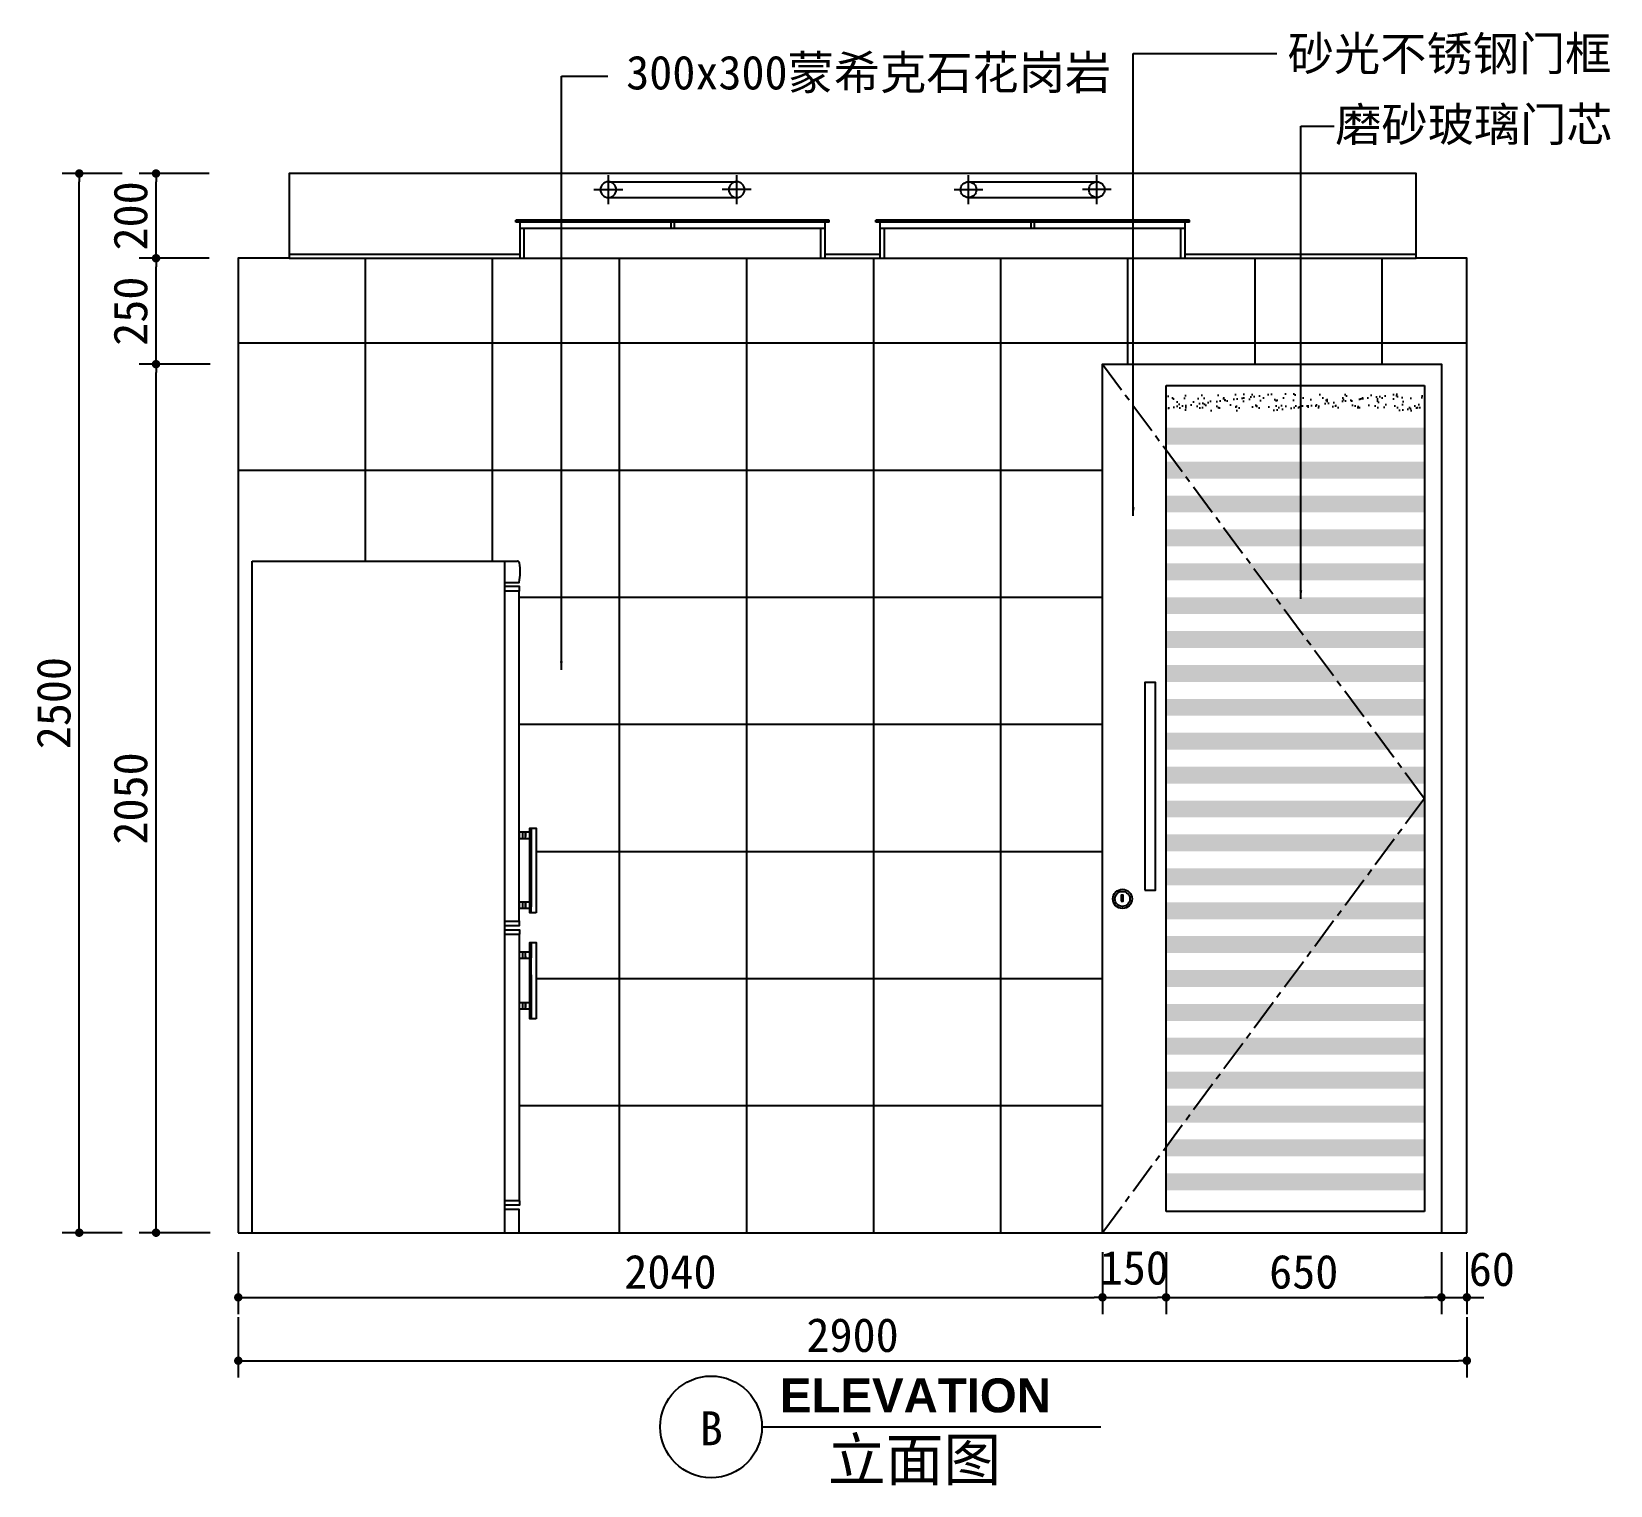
# Model space of a CAD drawing. Extents: x 4012 to 7739, y 6867 to 10298.
import ezdxf

# ---------------------------------------------------------------- set-up
doc = ezdxf.new("R2010")
doc.units = 0
doc.header["$LTSCALE"] = 300
doc.header["$MEASUREMENT"] = 0
doc.header["$PDMODE"] = 3
doc.linetypes.add('CENTER', pattern=[2, 1.25, -0.25, 0.25, -0.25])
doc.layers.get('0').update_dxf_attribs({"linetype": 'CONTINUOUS'})
doc.layers.get('DEFPOINTS').update_dxf_attribs({"linetype": 'CONTINUOUS'})
for name, color, linetype in [('2', 2, 'CONTINUOUS'), ('3', 3, 'CONTINUOUS'), ('4', 4, 'CONTINUOUS'), ('7', 7, 'CONTINUOUS'), ('BH', 3, 'CONTINUOUS'), ('DIM', 3, 'CONTINUOUS'), ('TEXT', 3, 'CONTINUOUS')]:
    doc.layers.add(name, color=color, linetype=linetype)
doc.styles.add('HT', font='swisseb.ttf')
doc.styles.add('HZ', font='simfang.ttf')
doc.dimstyles.new('D25', dxfattribs={"dimscale": 40, "dimtxt": 2, "dimasz": 0.5, "dimexe": 1, "dimexo": 1, "dimgap": 0.5, "dimtad": 1, "dimdec": 0, "dimzin": 0, "dimtxsty": 'HZ', "dimblk": '_DIMX', "dimblk1": 'DOT', "dimblk2": 'DOT', "dimsah": 1, "dimcen": 0, "dimclrd": 3, "dimclre": 3, "dimclrt": 3, "dimazin": 3, "dimtfac": 0.5, "dimtdec": 0, "dimtix": 1, "dimtofl": 0, "dimtmove": 0, "dimatfit": 3, "dimtolj": 1, "dimtzin": 0})
pattern_1 = [(37.5, (-17405.13, -9647.172), (-0.9449, 28.902357), [0, -22.8, 0, -25.5, 0, -24.375]), (7.5, (-17405.13, -9647.172), (26.54665, 42.33219), [0, -12.3, 0, -20.55, 0, -7.875]), (327.5, (-17423.58, -9647.172), (46.712128, 0.084886), [0, -7.5, 0, -27, 0, -35.25]), (317.5, (-17423.58, -9647.172), (45.0919, 13.165133), [0, -3.75, 0, -17.7, 0, -20.25])]
pattern_2 = [(90, (59671.377, 13087.981), (20, 44), [300, -40, 100, -20]), (90, (59681.377, 13114.58), (26.6, -20), [60, -6.6, 120, -15]), (90, (59688.377, 13097.981), (13.4, 104), [160, -28, 80, -20])]

# ---------------------------------------------------------------- blocks, each defined once
blk = doc.blocks.new('_DOT')
at = {"color": 0, "linetype": 'BYBLOCK'}
blk.add_line((-0.5, 0), (-1, 0), dxfattribs=at)
at = {"color": 0, "linetype": 'BYBLOCK', "const_width": 0.5}
blk.add_lwpolyline([(-0.25, 0, 1), (0.25, 0, 1)], format="xyb", close=True, dxfattribs=at)
blk = doc.blocks.new('*D2')
at = {"color": 3, "linetype": 'BYBLOCK'}
for p, q in [((4499.7, 7416.7), (4499.7, 7270.4)), ((6539.7, 7416.7), (6539.7, 7270.4)), ((4519.7, 7310.4), (6519.7, 7310.4))]:
    blk.add_line(p, q, dxfattribs=at)
at = {"layer": 'DEFPOINTS', "color": 0, "linetype": 'BYBLOCK'}
for p in [(4499.7, 7456.7), (6539.7, 7456.7), (6539.7, 7310.4)]:
    blk.add_point(p, dxfattribs=at)
at = {"color": 3, "linetype": 'BYBLOCK', "xscale": 20, "yscale": 20, "zscale": 20, "rotation": 180}
blk.add_blockref('_DOT', (4499.7, 7310.4), dxfattribs=at)
at = {"color": 3, "linetype": 'BYBLOCK', "xscale": 20, "yscale": 20, "zscale": 20}
blk.add_blockref('_DOT', (6539.7, 7310.4), dxfattribs=at)
at = {"color": 3, "linetype": 'BYBLOCK', "insert": (5519.7, 7370.4), "char_height": 80, "attachment_point": 5, "style": 'HZ'}
blk.add_mtext('\\A1;2040', dxfattribs=at)
blk = doc.blocks.new('_DIMX')
blk.add_line((-150, 0), (150, 0))
at = {"const_width": 50}
blk.add_lwpolyline([(-70, -70), (70, 70)], dxfattribs=at)
blk = doc.blocks.new('*D3')
at = {"color": 3, "linetype": 'BYBLOCK'}
for p, q in [((6689.7, 7416.7), (6689.7, 7270.4)), ((6559.7, 7310.4), (6669.7, 7310.4))]:
    blk.add_line(p, q, dxfattribs=at)
at = {"layer": 'DEFPOINTS', "color": 0, "linetype": 'BYBLOCK'}
for p in [(6539.7, 7456.7), (6689.7, 7456.7), (6689.7, 7310.4)]:
    blk.add_point(p, dxfattribs=at)
at = {"color": 3, "linetype": 'BYBLOCK', "xscale": 20, "yscale": 20, "zscale": 20, "rotation": 180}
blk.add_blockref('_DOT', (6539.7, 7310.4), dxfattribs=at)
at = {"color": 3, "linetype": 'BYBLOCK', "xscale": 20, "yscale": 20, "zscale": 20}
blk.add_blockref('_DOT', (6689.7, 7310.4), dxfattribs=at)
at = {"color": 3, "linetype": 'BYBLOCK', "insert": (6614.7, 7379.8), "char_height": 80, "attachment_point": 5, "style": 'HZ'}
blk.add_mtext('\\A1;150', dxfattribs=at)
blk = doc.blocks.new('*D4')
at = {"color": 3, "linetype": 'BYBLOCK'}
for p, q in [((7339.7, 7416.7), (7339.7, 7270.4)), ((6709.7, 7310.4), (7319.7, 7310.4))]:
    blk.add_line(p, q, dxfattribs=at)
at = {"layer": 'DEFPOINTS', "color": 0, "linetype": 'BYBLOCK'}
for p in [(6689.7, 7456.7), (7339.7, 7456.7), (7339.7, 7310.4)]:
    blk.add_point(p, dxfattribs=at)
at = {"color": 3, "linetype": 'BYBLOCK', "xscale": 20, "yscale": 20, "zscale": 20, "rotation": 180}
blk.add_blockref('_DOT', (6689.7, 7310.4), dxfattribs=at)
at = {"color": 3, "linetype": 'BYBLOCK', "xscale": 20, "yscale": 20, "zscale": 20}
blk.add_blockref('_DOT', (7339.7, 7310.4), dxfattribs=at)
at = {"color": 3, "linetype": 'BYBLOCK', "insert": (7014.7, 7370.4), "char_height": 80, "attachment_point": 5, "style": 'HZ'}
blk.add_mtext('\\A1;650', dxfattribs=at)
blk = doc.blocks.new('*D5')
at = {"color": 3, "linetype": 'BYBLOCK'}
for p, q in [((7399.7, 7416.7), (7399.7, 7270.4)), ((7319.7, 7310.4), (7299.7, 7310.4)), ((7339.7, 7310.4), (7399.7, 7310.4)), ((7419.7, 7310.4), (7439.7, 7310.4))]:
    blk.add_line(p, q, dxfattribs=at)
at = {"layer": 'DEFPOINTS', "color": 0, "linetype": 'BYBLOCK'}
for p in [(7339.7, 7456.7), (7399.7, 7456.7), (7399.7, 7310.4)]:
    blk.add_point(p, dxfattribs=at)
at = {"color": 3, "linetype": 'BYBLOCK', "xscale": 20, "yscale": 20, "zscale": 20}
blk.add_blockref('_DOT', (7339.7, 7310.4), dxfattribs=at)
at = {"color": 3, "linetype": 'BYBLOCK', "xscale": 20, "yscale": 20, "zscale": 20, "rotation": 180}
blk.add_blockref('_DOT', (7399.7, 7310.4), dxfattribs=at)
at = {"color": 3, "linetype": 'BYBLOCK', "insert": (7458.8, 7376.6), "char_height": 80, "attachment_point": 5, "style": 'HZ'}
blk.add_mtext('\\A1;60', dxfattribs=at)
blk = doc.blocks.new('*D6')
at = {"color": 3, "linetype": 'BYBLOCK'}
for p, q in [((4499.7, 7263.8), (4499.7, 7120.9)), ((7399.7, 7263.8), (7399.7, 7120.9)), ((4519.7, 7160.9), (7379.7, 7160.9))]:
    blk.add_line(p, q, dxfattribs=at)
at = {"layer": 'DEFPOINTS', "color": 0, "linetype": 'BYBLOCK'}
for p in [(4499.7, 7303.8), (7399.7, 7303.8), (7399.7, 7160.9)]:
    blk.add_point(p, dxfattribs=at)
at = {"color": 3, "linetype": 'BYBLOCK', "xscale": 20, "yscale": 20, "zscale": 20, "rotation": 180}
blk.add_blockref('_DOT', (4499.7, 7160.9), dxfattribs=at)
at = {"color": 3, "linetype": 'BYBLOCK', "xscale": 20, "yscale": 20, "zscale": 20}
blk.add_blockref('_DOT', (7399.7, 7160.9), dxfattribs=at)
at = {"color": 3, "linetype": 'BYBLOCK', "insert": (5949.7, 7220.9), "char_height": 80, "attachment_point": 5, "style": 'HZ'}
blk.add_mtext('\\A1;2900', dxfattribs=at)
blk = doc.blocks.new('*D7')
at = {"color": 3, "linetype": 'BYBLOCK'}
for p, q in [((4433.1, 9513), (4265.5, 9513)), ((4305.5, 7483), (4305.5, 9493)), ((4433.1, 7463), (4265.5, 7463))]:
    blk.add_line(p, q, dxfattribs=at)
at = {"layer": 'DEFPOINTS', "color": 0, "linetype": 'BYBLOCK'}
for p in [(4305.5, 9513), (4473.1, 9513), (4473.1, 7463)]:
    blk.add_point(p, dxfattribs=at)
at = {"color": 3, "linetype": 'BYBLOCK', "xscale": 20, "yscale": 20, "zscale": 20}
for p, rotation in [((4305.5, 9513), 90), ((4305.5, 7463), 270)]:
    blk.add_blockref('_DOT', p, dxfattribs=dict(at, rotation=rotation))
at = {"color": 3, "linetype": 'BYBLOCK', "insert": (4245.5, 8488), "char_height": 80, "attachment_point": 5, "rotation": 90, "style": 'HZ'}
blk.add_mtext('\\A1;2050', dxfattribs=at)
blk = doc.blocks.new('*D8')
at = {"color": 3, "linetype": 'BYBLOCK'}
for p, q in [((4430.9, 9763), (4265.5, 9763)), ((4305.5, 9533), (4305.5, 9743))]:
    blk.add_line(p, q, dxfattribs=at)
at = {"layer": 'DEFPOINTS', "color": 0, "linetype": 'BYBLOCK'}
for p in [(4305.5, 9763), (4470.9, 9763), (4473.1, 9513)]:
    blk.add_point(p, dxfattribs=at)
at = {"color": 3, "linetype": 'BYBLOCK', "xscale": 20, "yscale": 20, "zscale": 20}
for p, rotation in [((4305.5, 9763), 90), ((4305.5, 9513), 270)]:
    blk.add_blockref('_DOT', p, dxfattribs=dict(at, rotation=rotation))
at = {"color": 3, "linetype": 'BYBLOCK', "insert": (4245.5, 9638), "char_height": 80, "attachment_point": 5, "rotation": 90, "style": 'HZ'}
blk.add_mtext('\\A1;250', dxfattribs=at)
blk = doc.blocks.new('*D9')
at = {"color": 3, "linetype": 'BYBLOCK'}
for p, q in [((4430.9, 9963), (4265.5, 9963)), ((4305.5, 9783), (4305.5, 9943))]:
    blk.add_line(p, q, dxfattribs=at)
at = {"layer": 'DEFPOINTS', "color": 0, "linetype": 'BYBLOCK'}
for p in [(4305.5, 9963), (4470.9, 9963), (4470.9, 9763)]:
    blk.add_point(p, dxfattribs=at)
at = {"color": 3, "linetype": 'BYBLOCK', "xscale": 20, "yscale": 20, "zscale": 20}
for p, rotation in [((4305.5, 9963), 90), ((4305.5, 9763), 270)]:
    blk.add_blockref('_DOT', p, dxfattribs=dict(at, rotation=rotation))
at = {"color": 3, "linetype": 'BYBLOCK', "insert": (4245.5, 9863), "char_height": 80, "attachment_point": 5, "rotation": 90, "style": 'HZ'}
blk.add_mtext('\\A1;200', dxfattribs=at)
blk = doc.blocks.new('*D10')
at = {"color": 3, "linetype": 'BYBLOCK'}
for p, q in [((4225.5, 9963), (4084.2, 9963)), ((4124.2, 7483), (4124.2, 9943)), ((4225.5, 7463), (4084.2, 7463))]:
    blk.add_line(p, q, dxfattribs=at)
at = {"layer": 'DEFPOINTS', "color": 0, "linetype": 'BYBLOCK'}
for p in [(4124.2, 9963), (4265.5, 9963), (4265.5, 7463)]:
    blk.add_point(p, dxfattribs=at)
at = {"color": 3, "linetype": 'BYBLOCK', "xscale": 20, "yscale": 20, "zscale": 20}
for p, rotation in [((4124.2, 9963), 90), ((4124.2, 7463), 270)]:
    blk.add_blockref('_DOT', p, dxfattribs=dict(at, rotation=rotation))
at = {"color": 3, "linetype": 'BYBLOCK', "insert": (4064.2, 8713), "char_height": 80, "attachment_point": 5, "rotation": 90, "style": 'HZ'}
blk.add_mtext('\\A1;2500', dxfattribs=at)
blk = doc.blocks.new('A$C211F6CCD')
at = {"layer": '3'}
for p, q in [((595, 1515), (630, 1515)), ((595, 735), (630, 735)), ((595, 705), (630, 705)), ((630, 75), (595, 75))]:
    blk.add_line(p, q, dxfattribs=at)
at = {"layer": '4'}
for p, q in [((0, 0), (0, 1585)), ((0, 1585), (625.8, 1585)), ((595, 1585), (595, 0)), ((655, 945), (630, 945)), ((655, 930), (630, 930)), ((655, 780), (630, 780)), ((655, 765), (630, 765)), ((655, 662.1), (630, 662.1)), ((655, 647.1), (630, 647.1)), ((655, 542.9), (630, 542.9)), ((655, 527.9), (630, 527.9))]:
    blk.add_line(p, q, dxfattribs=at)
blk.add_lwpolyline([(595, 1535), (630, 1535, 0.088974), (630.8, 1580.8)], format="xyb", dxfattribs=at)
for points in [[(595, 725), (631, 725), (631, 735), (630, 735), (630, 1515), (631, 1515), (631, 1525), (595, 1525)], [(595, 715), (631, 715), (631, 705), (630, 705), (630, 75), (631, 75), (631, 65), (595, 65)], [(0, 0), (630, 0), (630, 55), (595, 55)]]:
    blk.add_lwpolyline(points, dxfattribs=at)
for points in [[(670, 755), (655, 755), (655, 955), (670, 955)], [(670, 505), (655, 505), (655, 685), (670, 685)]]:
    blk.add_lwpolyline(points, close=True, dxfattribs=at)
blk.add_arc((625.8, 1580), 5, 9.227, 90, dxfattribs=at)
blk = doc.blocks.new('A$C207A2E06')
at = {"layer": 'BH'}
for p, q in [((300, 1585), (300, 2300)), ((600, 1585), (600, 2300)), ((900, 0), (900, 2300)), ((1200, 0), (1200, 2300)), ((1500, 0), (1500, 2300)), ((1800, 0), (1800, 2300)), ((2100, 2050), (2100, 2300)), ((2400, 2050), (2400, 2300)), ((2700, 2050), (2700, 2300)), ((0, 2100), (2900, 2100)), ((0, 1800), (2040, 1800)), ((663, 1500), (2040, 1500)), ((663, 1200), (2040, 1200)), ((703, 900), (2040, 900)), ((703, 600), (2040, 600)), ((663, 300), (2040, 300))]:
    blk.add_line(p, q, dxfattribs=at)

msp = doc.modelspace()

# ---------------------------------------------------------------- hatches: boundary and pattern name
at = {"layer": 'BH'}
h = msp.add_hatch(dxfattribs=at)
h.set_pattern_fill('AR-SAND', color=256, scale=15, style=0)
h.set_pattern_definition(pattern_1)
h.paths.add_polyline_path([(6689.7, 9443), (6689.7, 9403), (7299.7, 9403), (7299.7, 9443)])
h = msp.add_hatch(dxfattribs=at)
h.set_pattern_fill('AR-SAND', color=256, scale=15, style=0)
h.set_pattern_definition(pattern_1)
h.paths.add_polyline_path([(7299.7, 9363), (6689.7, 9363), (6689.7, 9323), (7299.7, 9323)])
h.paths.add_polyline_path([(7299.7, 9283), (6710.2, 9283), (6739.9, 9243), (7299.7, 9243)])
h.paths.add_polyline_path([(7299.7, 9203), (6769.5, 9203), (6799.2, 9163), (7299.7, 9163)])
h.paths.add_polyline_path([(6710.2, 9283), (6689.7, 9283), (6689.7, 9243), (6739.9, 9243)])
h.paths.add_polyline_path([(6769.5, 9203), (6689.7, 9203), (6689.7, 9163), (6799.2, 9163)])
h.paths.add_polyline_path([(6828.8, 9123), (6689.7, 9123), (6689.7, 9083), (6858.5, 9083)])
h.paths.add_polyline_path([(7299.7, 9123), (6828.8, 9123), (6858.5, 9083), (7299.7, 9083)])
h.paths.add_polyline_path([(6888.1, 9043), (6689.7, 9043), (6689.7, 9003), (6917.8, 9003)])
h.paths.add_polyline_path([(7299.7, 9043), (6888.1, 9043), (6917.8, 9003), (7299.7, 9003)])
h.paths.add_polyline_path([(6947.5, 8963), (6689.7, 8963), (6689.7, 8923), (6977.1, 8923)])
h.paths.add_polyline_path([(7299.7, 8963), (6947.5, 8963), (6977.1, 8923), (7299.7, 8923)])
h.paths.add_polyline_path([(7006.8, 8883), (6689.7, 8883), (6689.7, 8843), (7036.4, 8843)])
h.paths.add_polyline_path([(7299.7, 8883), (7006.8, 8883), (7036.4, 8843), (7299.7, 8843)])
h.paths.add_polyline_path([(7066.1, 8803), (6689.7, 8803), (6689.7, 8763), (7095.8, 8763)])
h.paths.add_polyline_path([(7299.7, 8803), (7066.1, 8803), (7095.8, 8763), (7299.7, 8763)])
h.paths.add_polyline_path([(7125.4, 8723), (6689.7, 8723), (6689.7, 8683), (7155.1, 8683)])
h.paths.add_polyline_path([(7299.7, 8723), (7125.4, 8723), (7155.1, 8683), (7299.7, 8683)])
h.paths.add_polyline_path([(7184.7, 8643), (6689.7, 8643), (6689.7, 8603), (7214.4, 8603)])
h.paths.add_polyline_path([(7299.7, 8643), (7184.7, 8643), (7214.4, 8603), (7299.7, 8603)])
h.paths.add_polyline_path([(7299.7, 8563), (7244, 8563), (7273.7, 8523), (7299.7, 8523)])
h.paths.add_polyline_path([(7244, 8563), (6689.7, 8563), (6689.7, 8523), (7273.7, 8523)])
h.paths.add_polyline_path([(7295.9, 8483), (6689.7, 8483), (6689.7, 8443), (7266.3, 8443)])
h.paths.add_polyline_path([(7299.7, 8483), (7295.9, 8483), (7266.3, 8443), (7299.7, 8443)])
h.paths.add_polyline_path([(7236.6, 8403), (6689.7, 8403), (6689.7, 8363), (7207, 8363)])
h.paths.add_polyline_path([(7299.7, 8403), (7236.6, 8403), (7207, 8363), (7299.7, 8363)])
h.paths.add_polyline_path([(7177.3, 8323), (6689.7, 8323), (6689.7, 8283), (7147.7, 8283)])
h.paths.add_polyline_path([(7299.7, 8323), (7177.3, 8323), (7147.7, 8283), (7299.7, 8283)])
h.paths.add_polyline_path([(7118, 8243), (6689.7, 8243), (6689.7, 8203), (7088.3, 8203)])
h.paths.add_polyline_path([(7299.7, 8243), (7118, 8243), (7088.3, 8203), (7299.7, 8203)])
h.paths.add_polyline_path([(7058.7, 8163), (6689.7, 8163), (6689.7, 8123), (7029, 8123)])
h.paths.add_polyline_path([(7299.7, 8163), (7058.7, 8163), (7029, 8123), (7299.7, 8123)])
h.paths.add_polyline_path([(6999.4, 8083), (6689.7, 8083), (6689.7, 8043), (6969.7, 8043)])
h.paths.add_polyline_path([(7299.7, 8083), (6999.4, 8083), (6969.7, 8043), (7299.7, 8043)])
h.paths.add_polyline_path([(6940, 8003), (6689.7, 8003), (6689.7, 7963), (6910.4, 7963)])
h.paths.add_polyline_path([(7299.7, 8003), (6940, 8003), (6910.4, 7963), (7299.7, 7963)])
h.paths.add_polyline_path([(6880.7, 7923), (6689.7, 7923), (6689.7, 7883), (6851.1, 7883)])
h.paths.add_polyline_path([(7299.7, 7923), (6880.7, 7923), (6851.1, 7883), (7299.7, 7883)])
h.paths.add_polyline_path([(6821.4, 7843), (6689.7, 7843), (6689.7, 7803), (6791.8, 7803)])
h.paths.add_polyline_path([(7299.7, 7843), (6821.4, 7843), (6791.8, 7803), (7299.7, 7803)])
h.paths.add_polyline_path([(6762.1, 7763), (6689.7, 7763), (6689.7, 7723), (6732.4, 7723)])
h.paths.add_polyline_path([(7299.7, 7763), (6762.1, 7763), (6732.4, 7723), (7299.7, 7723)])
h.paths.add_polyline_path([(7299.7, 7683), (6702.8, 7683), (6689.7, 7665.3), (6689.7, 7643), (7299.7, 7643)])
h.paths.add_polyline_path([(7299.7, 7603), (6689.7, 7603), (6689.7, 7563), (7299.7, 7563)])
h = msp.add_hatch(dxfattribs=at)
h.set_pattern_fill('AR-RROOF', color=256, scale=20, angle=90, style=0)
h.set_pattern_definition(pattern_2)
h.paths.add_polyline_path([(5187.7, 8418), (5187.7, 8218), (5202.7, 8218), (5202.7, 8418)])
h.paths.add_polyline_path([(5162.7, 8408), (5162.7, 8393), (5187.7, 8393), (5187.7, 8408)])
h.paths.add_polyline_path([(5162.7, 8243), (5162.7, 8228), (5187.7, 8228), (5187.7, 8243)])
h = msp.add_hatch(dxfattribs=at)
h.set_pattern_fill('AR-RROOF', color=256, scale=20, angle=90, style=0)
h.set_pattern_definition(pattern_2)
h.paths.add_polyline_path([(5187.7, 8148), (5187.7, 7968), (5202.7, 7968), (5202.7, 8148)])
h.paths.add_polyline_path([(5162.7, 8125.1), (5162.7, 8110.1), (5187.7, 8110.1), (5187.7, 8125.1)])
h.paths.add_polyline_path([(5162.7, 8005.8), (5162.7, 7990.8), (5187.7, 7990.8), (5187.7, 8005.8)])

# ---------------------------------------------------------------- linework, layer by layer
at = {"layer": '2', "color": 1}
msp.add_line((4499.7, 7463), (7399.7, 7463), dxfattribs=at)
at = {"layer": '2'}
msp.add_lwpolyline([(7399.7, 7463), (7399.7, 9763), (7279.7, 9763), (7279.7, 9963), (4619.7, 9963), (4619.7, 9763), (4499.7, 9763), (4499.7, 7463)], dxfattribs=at)
at = {"layer": '3'}
for p, q in [((5373.2, 9891), (5373.2, 9958.9)), ((5676.1, 9891), (5676.1, 9958.9)), ((6223.2, 9891), (6223.2, 9958.9)), ((6526.1, 9891), (6526.1, 9958.9)), ((5339.3, 9924.9), (5407.2, 9924.9)), ((5710, 9924.9), (5642.1, 9924.9)), ((6189.3, 9924.9), (6257.2, 9924.9)), ((6560, 9924.9), (6492.1, 9924.9)), ((5520.7, 9848), (5520.7, 9833)), ((5528.7, 9848), (5528.7, 9833)), ((6370.7, 9848), (6370.7, 9833)), ((6378.7, 9848), (6378.7, 9833))]:
    msp.add_line(p, q, dxfattribs=at)
at = {"layer": '3', "linetype": 'CENTER', "ltscale": 0.2}
msp.add_lwpolyline([(6539.7, 9513), (7299.7, 8488), (6539.7, 7463)], dxfattribs=at)
at = {"layer": '3'}
msp.add_lwpolyline([(6583.9, 8245.2), (6588.6, 8245.2), (6588.6, 8259.4), (6583.9, 8259.4)], close=True, dxfattribs=at)
for centre in [(6223.2, 9924.9), (6526.1, 9924.9)]:
    msp.add_circle(centre, 18.7, dxfattribs=at)
for centre, start, end in [((5373.2, 9924.9), 90, 270), ((5373.2, 9924.9), 270, 90), ((5676.1, 9924.9), 90, 270), ((5676.1, 9924.9), 270, 90)]:
    msp.add_arc(centre, 18.7, start, end, dxfattribs=at)
at = {"layer": '4'}
for p, q in [((5884.7, 9833), (5164.7, 9833)), ((5174.7, 9763), (5174.7, 9833)), ((5874.7, 9763), (5874.7, 9833)), ((6734.7, 9833), (6014.7, 9833)), ((6024.7, 9763), (6024.7, 9833)), ((6724.7, 9763), (6724.7, 9833)), ((4619.7, 9763), (5174.7, 9763)), ((5874.7, 9763), (6024.7, 9763)), ((6724.7, 9763), (7279.7, 9763)), ((6689.7, 9463), (7299.7, 9463)), ((6689.7, 7513), (6689.7, 9463)), ((7299.7, 9463), (7299.7, 7513)), ((7299.7, 7513), (6689.7, 7513))]:
    msp.add_line(p, q, dxfattribs=at)
msp.add_lwpolyline([(6539.7, 7463), (6539.7, 9513), (7339.7, 9513), (7339.7, 7463)], dxfattribs=at)
at = {"layer": '7'}
for p, q in [((5373.2, 9943.6), (5676.1, 9943.6)), ((6223.2, 9943.6), (6526.1, 9943.6)), ((5373.2, 9906.3), (5676.1, 9906.3)), ((6223.2, 9906.3), (6526.1, 9906.3)), ((5894.7, 9853), (5154.7, 9853)), ((5154.7, 9848), (5154.7, 9853)), ((5894.7, 9848), (5154.7, 9848)), ((5164.7, 9763), (5164.7, 9848)), ((5884.7, 9763), (5884.7, 9848)), ((5894.7, 9848), (5894.7, 9853)), ((6744.7, 9853), (6004.7, 9853)), ((6004.7, 9848), (6004.7, 9853)), ((6744.7, 9848), (6004.7, 9848)), ((6014.7, 9763), (6014.7, 9848)), ((6734.7, 9763), (6734.7, 9848)), ((6744.7, 9848), (6744.7, 9853)), ((4619.7, 9773), (5164.7, 9773)), ((5884.7, 9773), (6014.7, 9773)), ((6734.7, 9773), (7279.7, 9773)), ((5174.7, 9763), (5874.7, 9763)), ((6024.7, 9763), (6724.7, 9763))]:
    msp.add_line(p, q, dxfattribs=at)
msp.add_lwpolyline([(6639.7, 8271.8), (6664.7, 8271.8), (6664.7, 8761.8), (6639.7, 8761.8)], close=True, dxfattribs=at)
for radius in [22.7, 17.7]:
    msp.add_circle((6586.7, 8250.9), radius, dxfattribs=at)
at = {"layer": 'TEXT', "color": 6}
msp.add_line((5735.8, 7004.7), (6535.8, 7004.7), dxfattribs=at)
msp.add_circle((5615.8, 7004.7), 120, dxfattribs=at)

# ---------------------------------------------------------------- block references
at = {"layer": '3'}
msp.add_blockref('A$C211F6CCD', (4532.7, 7463), dxfattribs=at)
at = {"layer": 'BH'}
msp.add_blockref('A$C207A2E06', (4499.7, 7463), dxfattribs=at)

# ---------------------------------------------------------------- texts
at = {"layer": 'TEXT', "style": 'HZ'}
for s, p in [('砂光不锈钢门框', (6976.9, 10206.1)), ('300x300蒙希克石花岗岩', (5415.3, 10161.4)), ('磨砂玻璃门芯', (7089, 10038.9))]:
    msp.add_text(s, height=80, dxfattribs=at).set_placement(p)
at = {"layer": 'TEXT', "linetype": 'BYBLOCK'}
for s, height, style, p in [('ELEVATION', 80, 'HT', (5778.3, 7039)), ('B', 80, 'HZ', (5589, 6961.3)), ('立面图', 100, 'HZ', (5891.2, 6877.4))]:
    msp.add_text(s, height=height, dxfattribs=dict(at, style=style)).set_placement(p)

# ---------------------------------------------------------------- dimensions: what is measured, and where the dimension line sits
at = {"layer": 'DIM'}
for base, p1, p2, override, picture, middle in [((4124.2, 9963), (4265.5, 7463), (4265.5, 9963), {"dimscale": 40}, '*D10', (4064.2, 8713)), ((4305.5, 9963), (4470.9, 9763), (4470.9, 9963), {"dimscale": 40, "dimse1": 1}, '*D9', (4245.5, 9863)), ((4305.5, 9763), (4473.1, 9513), (4470.9, 9763), {"dimscale": 40, "dimse1": 1}, '*D8', (4245.5, 9638)), ((4305.5, 9513), (4473.1, 7463), (4473.1, 9513), {"dimscale": 40}, '*D7', (4245.5, 8488))]:
    dim = msp.add_linear_dim(base=base, p1=p1, p2=p2, angle=90, dimstyle='D25', override=override, dxfattribs=at)
    dim.commit()
    dim.dimension.update_dxf_attribs({"geometry": picture, "text_midpoint": middle})
for base, p1, p2, override, picture, middle in [((6539.7, 7310.4), (4499.7, 7456.7), (6539.7, 7456.7), {"dimscale": 40}, '*D2', (5519.7, 7370.4)), ((7339.7, 7310.4), (6689.7, 7456.7), (7339.7, 7456.7), {"dimscale": 40, "dimse1": 1}, '*D4', (7014.7, 7370.4)), ((7399.7, 7160.9), (4499.7, 7303.8), (7399.7, 7303.8), {"dimscale": 40}, '*D6', (5949.7, 7220.9))]:
    dim = msp.add_linear_dim(base=base, p1=p1, p2=p2, dimstyle='D25', override=override, dxfattribs=at)
    dim.commit()
    dim.dimension.update_dxf_attribs({"geometry": picture, "text_midpoint": middle})
for base, p1, p2, picture, middle in [((6689.7, 7310.4), (6539.7, 7456.7), (6689.7, 7456.7), '*D3', (6614.7, 7379.8)), ((7399.7, 7310.4), (7339.7, 7456.7), (7399.7, 7456.7), '*D5', (7458.8, 7376.6))]:
    dim = msp.add_linear_dim(base=base, p1=p1, p2=p2, dimstyle='D25', override={"dimscale": 40, "dimse1": 1}, dxfattribs=at)
    dim.commit()
    dim.dimension.update_dxf_attribs({"geometry": picture, "text_midpoint": middle, "dimtype": 128})

# ---------------------------------------------------------------- leaders
at = {"layer": 'TEXT', "color": 3}
for points in [[(6612.3, 9155.2), (6612.3, 10246.6), (6951.5, 10246.6)], [(5262.2, 8791.5), (5262.2, 10192.7), (5372, 10192.7)], [(7007.8, 8959.5), (7007.8, 10074.7), (7086.3, 10074.7)]]:
    msp.add_leader(points, dimstyle='D25', dxfattribs=at)

doc.saveas('drawing.dxf')
